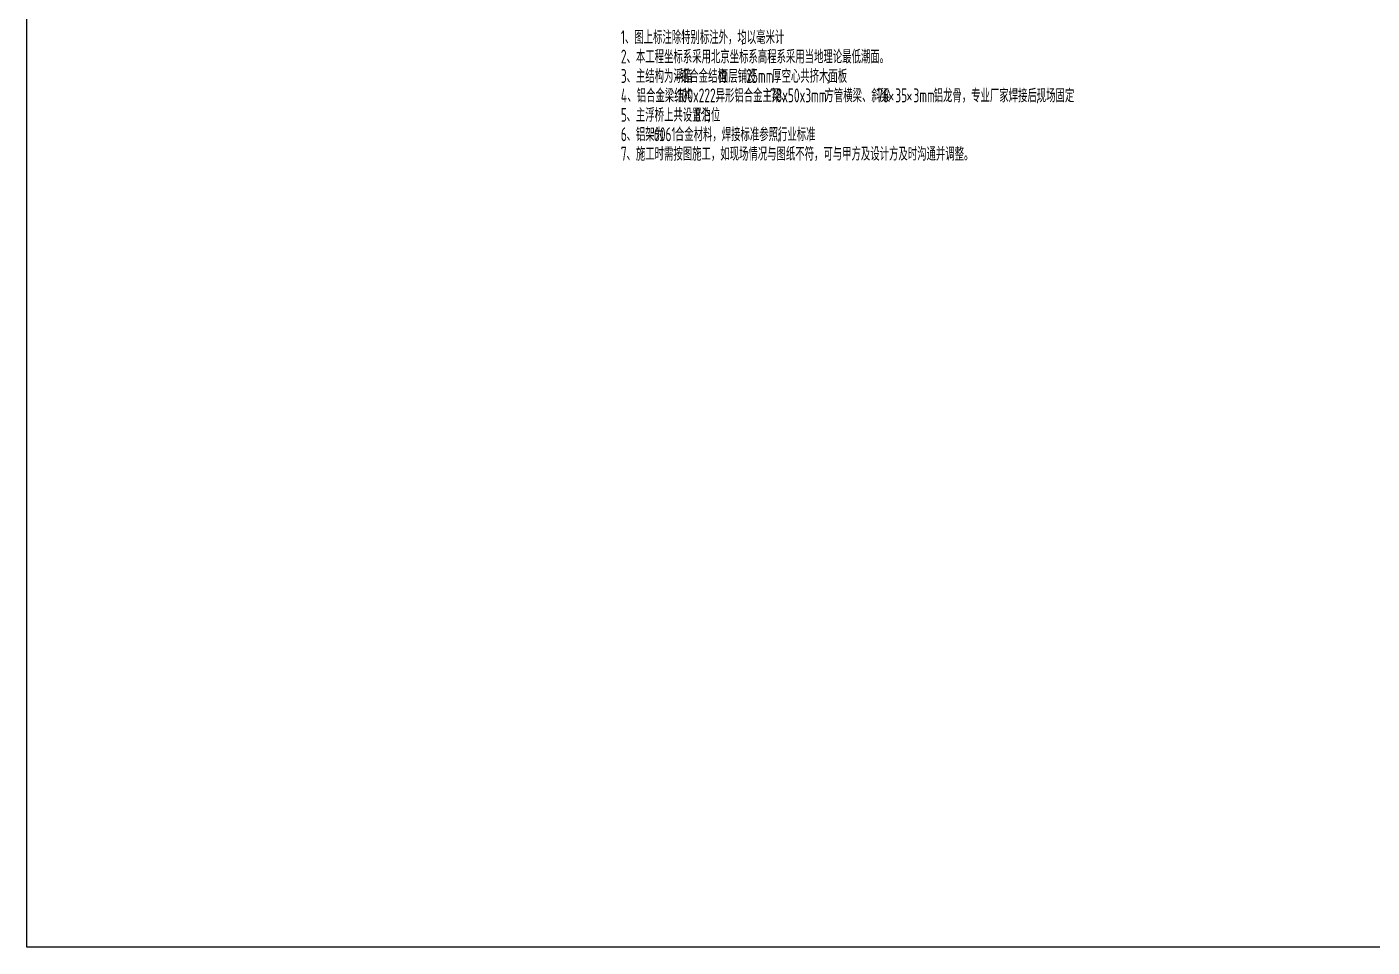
# Model space of a CAD drawing. Extents: x -89702 to 926017, y -610001 to -56924.
# Drawn here: x -6087 to 61728, y -380806 to -334414 of the extents above; entities that cross this region are included whole.
import ezdxf

# ---------------------------------------------------------------- set-up
doc = ezdxf.new("R2010")
doc.units = 0
doc.header["$LTSCALE"] = 10
doc.header["$MEASUREMENT"] = 0
doc.layers.add('L-构造线', color=6, linetype='Continuous')
doc.layers.add('PUB_TEXT', color=7, linetype='Continuous')
doc.styles.get("Standard").update_dxf_attribs({"font": 'gbenor.shx', "bigfont": 'gbcbig.shx'})

msp = doc.modelspace()

# ---------------------------------------------------------------- linework, layer by layer
at = {"layer": 'L-构造线'}
msp.add_lwpolyline([(-6086.7, -56924.3), (818318, -56924.3), (818318, -380806), (-6086.7, -380806)], close=True, dxfattribs=at)

# ---------------------------------------------------------------- texts
at = {"layer": 'PUB_TEXT', "linetype": 'ByBlock', "width": 0.7}
for s, height, p in [('1', 700, (23856.8, -335277.4)), ('、图上标注除特别标注外，均以毫米计', 675.177, (24060.9, -335277.4)), (';', 700, (29909.6, -335277.4)), ('2', 700, (23856.8, -336257.4)), ('、本工程坐标系采用北京坐标系高程系采用当地理论最低潮面。', 675.177, (24142.6, -336257.4)), ('3', 700, (23856.8, -337237.4)), ('、主结构为浮箱', 675.18, (24142.6, -337237.4)), ('+', 700, (26550.9, -337237.4)), ('铝合金结构', 675.18, (26836.7, -337237.4)), ('面层铺设', 675.18, (28801.9, -337237.4)), ('25mm', 700, (30178.1, -337237.4)), ('厚空心共挤木面板', 675.18, (31484.8, -337237.4)), (';', 700, (34237.1, -337237.4)), ('4', 700, (23856.8, -338217.4)), ('、铝合金梁结构', 675.18, (24183.4, -338217.4)), ('.100x222', 700, (26591.7, -338217.4)), ('异形铝合金主梁、', 675.18, (28633.4, -338217.4)), ('78x50x3mm', 700, (31385.7, -338217.4)), ('方管横梁、斜梁', 675.18, (34121.6, -338217.4)), ('76', 700, (36774.9, -338217.4)), ('35', 700, (37690.6, -338217.4)), ('3mm', 700, (38606.3, -338217.4)), ('铝龙骨，专业厂家焊接后现场固定', 675.177, (39627.1, -338217.4)), ('×', 675.2, (37346.5, -338217.4)), ('×', 675.2, (38262.2, -338217.4)), (';', 700, (44787.7, -338217.4)), ('5', 700, (23856.8, -339197.4)), ('、主浮桥上共设置泊位', 675.18, (24142.6, -339197.4)), ('8', 700, (27583, -339197.4)), ('个', 675.2, (27868.8, -339197.4)), (';', 700, (28212.9, -339197.4)), ('6', 700, (23856.8, -340177.4)), ('、铝架为', 675.18, (24142.6, -340177.4)), ('6061', 700, (25518.8, -340177.4)), ('合金材料，焊接标准参照行业标准', 675.177, (26580.4, -340177.4)), (';', 700, (31741.1, -340177.4)), ('、施工时需按图施工，如现场情况与图纸不符，可与甲方及设计方及时沟通并调整。', 675.177, (24142.6, -341157.4)), ('7', 700, (23856.8, -341157.4))]:
    msp.add_text(s, height=height, dxfattribs=at).set_placement(p)

doc.saveas('drawing.dxf')
